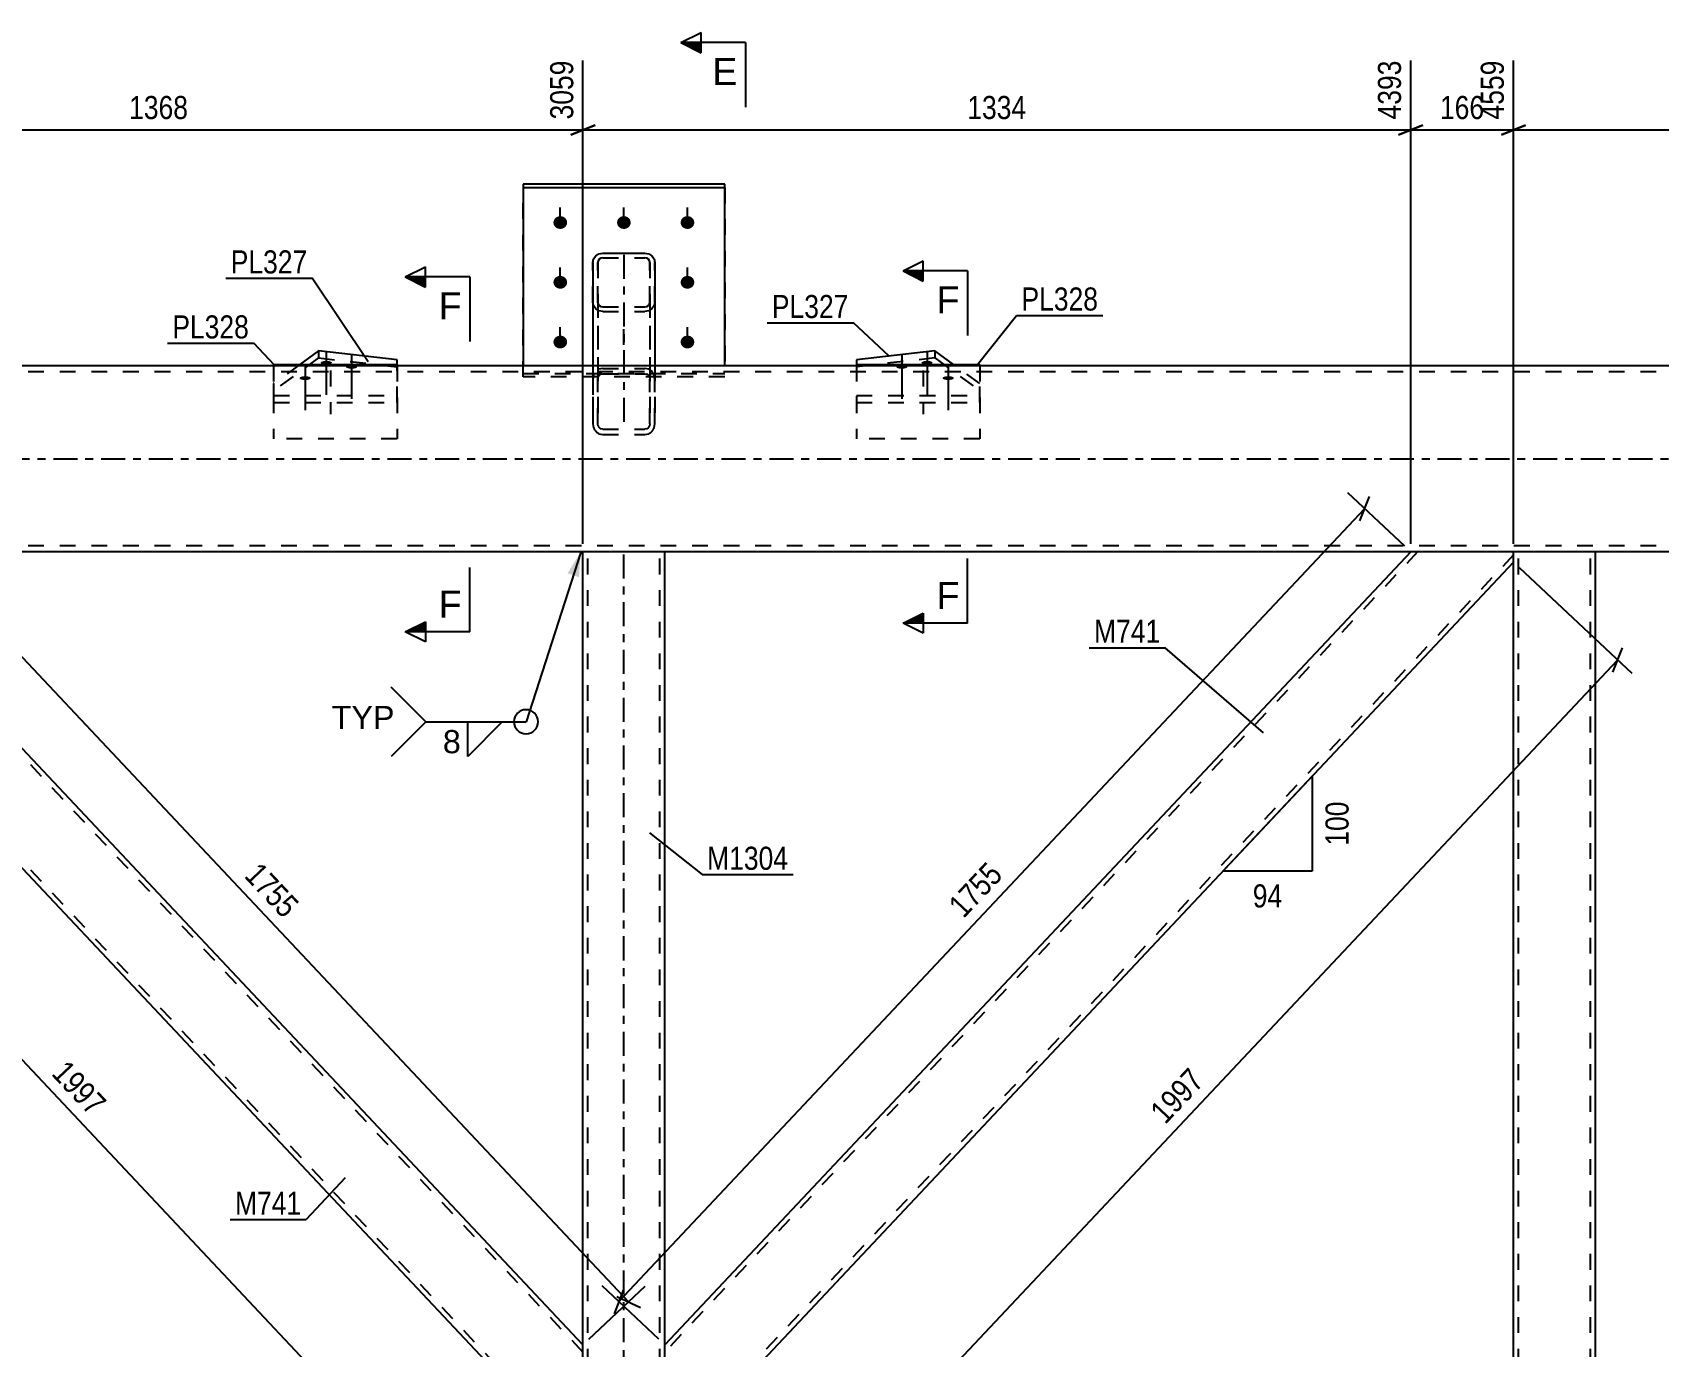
# Model space of a CAD drawing. Header units: millimetres. Extents: x 0 to 841, y 0 to 594.
# Drawn here: x 180.7 to 382.3, y 299.7 to 462.7 of the extents above; entities that cross this region are included whole.
import ezdxf

# ---------------------------------------------------------------- set-up
doc = ezdxf.new("R2010")
doc.units = ezdxf.units.MM
doc.linetypes.add('DXK_LINE_DOT2', pattern=[3.9198, 1.9599, -1.9599])
doc.linetypes.add('DXK_LINE_DOT3', pattern=[5.9187, 2.979, -0.9799, 0.9799, -0.9799])
doc.styles.add('Arial', font='ARIAL.TTF', dxfattribs={"height": 0.2})
doc.styles.add('Arial Narrow', font='ARIALN.TTF', dxfattribs={"height": 0.2})

# ---------------------------------------------------------------- blocks, each defined once
blk = doc.blocks.new('Bolt-570388617-2565 - 2555')
at = {"linetype": 'Continuous'}
for points in [[(217.11, 421.46), (216.97, 421.46), (216.83, 421.48), (216.7, 421.5), (216.6, 421.53), (216.51, 421.57), (216.45, 421.62), (216.42, 421.67), (216.42, 421.72), (216.45, 421.77), (216.51, 421.81), (216.6, 421.85), (216.7, 421.88), (216.83, 421.91), (216.97, 421.92), (217.11, 421.93), (217.26, 421.92), (217.39, 421.91), (217.52, 421.88), (217.63, 421.85), (217.71, 421.81), (217.77, 421.77), (217.8, 421.72), (217.8, 421.67), (217.77, 421.62), (217.71, 421.57), (217.63, 421.53), (217.52, 421.5), (217.39, 421.48), (217.26, 421.46)], [(220.24, 420.95), (220.1, 420.96), (219.96, 420.97), (219.83, 421), (219.73, 421.03), (219.64, 421.07), (219.58, 421.11), (219.55, 421.16), (219.55, 421.21), (219.58, 421.26), (219.64, 421.31), (219.73, 421.35), (219.83, 421.38), (219.96, 421.4), (220.1, 421.42), (220.24, 421.42), (220.39, 421.42), (220.52, 421.4), (220.65, 421.38), (220.76, 421.35), (220.84, 421.31), (220.9, 421.26), (220.93, 421.21), (220.93, 421.16), (220.9, 421.11), (220.84, 421.07), (220.76, 421.03), (220.65, 421), (220.52, 420.97), (220.39, 420.96)], [(214.48, 419.55), (214.34, 419.56), (214.2, 419.57), (214.08, 419.6), (213.97, 419.63), (213.88, 419.67), (213.82, 419.72), (213.79, 419.76), (213.79, 419.81), (213.82, 419.86), (213.88, 419.91), (213.97, 419.95), (214.08, 419.98), (214.2, 420.01), (214.34, 420.02), (214.48, 420.03), (214.63, 420.02), (214.76, 420.01), (214.89, 419.98), (215, 419.95), (215.08, 419.91), (215.14, 419.86), (215.17, 419.81), (215.17, 419.76), (215.14, 419.72), (215.08, 419.67), (215, 419.63), (214.89, 419.6), (214.76, 419.57), (214.63, 419.56)]]:
    blk.add_hatch(color=1, dxfattribs=at).paths.add_polyline_path(points)
at = {"color": 1, "linetype": 'Continuous'}
for p, q in [((217.11, 423.14), (217.11, 417.72)), ((220.24, 422.63), (220.24, 417.21)), ((214.48, 421.24), (214.48, 415.81))]:
    blk.add_line(p, q, dxfattribs=at)
at = {"color": 1, "linetype": 'DXK_LINE_DOT2'}
blk.add_line((217.61, 420.73), (217.61, 415.31), dxfattribs=at)
blk = doc.blocks.new('Part-570388617-2675 - 2555')
at = {"color": 7, "linetype": 'DXK_LINE_DOT2'}
for p, q in [((374.47, 398.24), (364.32, 398.24)), ((364.32, 396.97), (364.32, 398.24)), ((364.93, 175.94), (364.93, 398.24)), ((373.85, 175.94), (373.85, 398.24)), ((364.32, 175.94), (364.32, 177.21)), ((374.47, 175.94), (364.32, 175.94))]:
    blk.add_line(p, q, dxfattribs=at)
at = {"color": 2, "linetype": 'Continuous'}
for p, q in [((374.47, 175.94), (374.47, 398.24)), ((364.32, 177.21), (364.32, 396.97))]:
    blk.add_line(p, q, dxfattribs=at)
blk = doc.blocks.new('Bolt-570388617-2558 - 2555')
at = {"linetype": 'Continuous'}
for points in [[(246.12, 439.88), (246.3, 439.86), (246.47, 439.81), (246.62, 439.73), (246.75, 439.62), (246.86, 439.48), (246.93, 439.33), (246.96, 439.17), (246.96, 439), (246.93, 438.84), (246.86, 438.69), (246.75, 438.55), (246.62, 438.44), (246.47, 438.36), (246.3, 438.31), (246.12, 438.29), (245.95, 438.31), (245.78, 438.36), (245.63, 438.44), (245.49, 438.55), (245.39, 438.69), (245.32, 438.84), (245.28, 439), (245.28, 439.17), (245.32, 439.33), (245.39, 439.48), (245.49, 439.62), (245.63, 439.73), (245.78, 439.81), (245.95, 439.86)], [(254.01, 439.88), (254.18, 439.86), (254.35, 439.81), (254.5, 439.73), (254.64, 439.62), (254.74, 439.48), (254.81, 439.33), (254.85, 439.17), (254.85, 439), (254.81, 438.84), (254.74, 438.69), (254.64, 438.55), (254.5, 438.44), (254.35, 438.36), (254.18, 438.31), (254.01, 438.29), (253.83, 438.31), (253.66, 438.36), (253.51, 438.44), (253.38, 438.55), (253.27, 438.69), (253.2, 438.84), (253.17, 439), (253.17, 439.17), (253.2, 439.33), (253.27, 439.48), (253.38, 439.62), (253.51, 439.73), (253.66, 439.81), (253.83, 439.86)], [(261.89, 439.88), (262.07, 439.86), (262.24, 439.81), (262.39, 439.73), (262.52, 439.62), (262.63, 439.48), (262.7, 439.33), (262.73, 439.17), (262.73, 439), (262.7, 438.84), (262.63, 438.69), (262.52, 438.55), (262.39, 438.44), (262.24, 438.36), (262.07, 438.31), (261.89, 438.29), (261.72, 438.31), (261.55, 438.36), (261.39, 438.44), (261.26, 438.55), (261.16, 438.69), (261.09, 438.84), (261.05, 439), (261.05, 439.17), (261.09, 439.33), (261.16, 439.48), (261.26, 439.62), (261.39, 439.73), (261.55, 439.81), (261.72, 439.86)], [(246.12, 432.47), (246.3, 432.45), (246.47, 432.4), (246.62, 432.32), (246.75, 432.21), (246.86, 432.07), (246.93, 431.92), (246.96, 431.76), (246.96, 431.59), (246.93, 431.43), (246.86, 431.28), (246.75, 431.14), (246.62, 431.03), (246.47, 430.95), (246.3, 430.9), (246.12, 430.88), (245.95, 430.9), (245.78, 430.95), (245.63, 431.03), (245.49, 431.14), (245.39, 431.28), (245.32, 431.43), (245.28, 431.59), (245.28, 431.76), (245.32, 431.92), (245.39, 432.07), (245.49, 432.21), (245.63, 432.32), (245.78, 432.4), (245.95, 432.45)], [(261.89, 432.47), (262.07, 432.45), (262.24, 432.4), (262.39, 432.32), (262.52, 432.21), (262.63, 432.07), (262.7, 431.92), (262.73, 431.76), (262.73, 431.59), (262.7, 431.43), (262.63, 431.28), (262.52, 431.14), (262.39, 431.03), (262.24, 430.95), (262.07, 430.9), (261.89, 430.88), (261.72, 430.9), (261.55, 430.95), (261.39, 431.03), (261.26, 431.14), (261.16, 431.28), (261.09, 431.43), (261.05, 431.59), (261.05, 431.76), (261.09, 431.92), (261.16, 432.07), (261.26, 432.21), (261.39, 432.32), (261.55, 432.4), (261.72, 432.45)], [(246.12, 425.06), (246.3, 425.04), (246.47, 424.99), (246.62, 424.91), (246.75, 424.8), (246.86, 424.66), (246.93, 424.51), (246.96, 424.35), (246.96, 424.18), (246.93, 424.02), (246.86, 423.87), (246.75, 423.73), (246.62, 423.62), (246.47, 423.54), (246.3, 423.49), (246.12, 423.47), (245.95, 423.49), (245.78, 423.54), (245.63, 423.62), (245.49, 423.73), (245.39, 423.87), (245.32, 424.02), (245.28, 424.18), (245.28, 424.35), (245.32, 424.51), (245.39, 424.66), (245.49, 424.8), (245.63, 424.91), (245.78, 424.99), (245.95, 425.04)], [(261.89, 425.06), (262.07, 425.04), (262.24, 424.99), (262.39, 424.91), (262.52, 424.8), (262.63, 424.66), (262.7, 424.51), (262.73, 424.35), (262.73, 424.18), (262.7, 424.02), (262.63, 423.87), (262.52, 423.73), (262.39, 423.62), (262.24, 423.54), (262.07, 423.49), (261.89, 423.47), (261.72, 423.49), (261.55, 423.54), (261.39, 423.62), (261.26, 423.73), (261.16, 423.87), (261.09, 424.02), (261.05, 424.18), (261.05, 424.35), (261.09, 424.51), (261.16, 424.66), (261.26, 424.8), (261.39, 424.91), (261.55, 424.99), (261.72, 425.04)]]:
    blk.add_hatch(color=1, dxfattribs=at).paths.add_polyline_path(points)
at = {"color": 1, "linetype": 'Continuous'}
for p, q in [((246.12, 438.74), (246.12, 440.93)), ((254.01, 438.74), (254.01, 440.93)), ((261.89, 438.74), (261.89, 440.93)), ((246.12, 431.33), (246.12, 433.52)), ((261.89, 431.33), (261.89, 433.52)), ((246.12, 423.92), (246.12, 426.11)), ((261.89, 423.92), (261.89, 426.11))]:
    blk.add_line(p, q, dxfattribs=at)
at = {"color": 1, "linetype": 'DXK_LINE_DOT2'}
blk.add_line((254.01, 423.92), (254.01, 426.11), dxfattribs=at)
blk = doc.blocks.new('Part-570388617-2628 - 2555')
at = {"color": 2, "linetype": 'Continuous'}
for p, q in [((389.85, 421.32), (118.16, 421.32)), ((389.85, 398.24), (118.16, 398.24))]:
    blk.add_line(p, q, dxfattribs=at)
at = {"color": 7, "linetype": 'DXK_LINE_DOT2'}
for p, q in [((389.85, 420.55), (118.16, 420.55)), ((389.85, 399.01), (118.16, 399.01))]:
    blk.add_line(p, q, dxfattribs=at)
at = {"color": 7, "linetype": 'DXK_LINE_DOT3'}
blk.add_line((118.16, 409.78), (389.85, 409.78), dxfattribs=at)
blk = doc.blocks.new('Bolt-570388617-2566 - 2555')
at = {"linetype": 'Continuous'}
for points in [[(288.47, 420.95), (288.32, 420.96), (288.19, 420.97), (288.06, 421), (287.95, 421.03), (287.87, 421.07), (287.81, 421.12), (287.78, 421.16), (287.78, 421.21), (287.81, 421.26), (287.87, 421.31), (287.95, 421.35), (288.06, 421.38), (288.19, 421.4), (288.32, 421.42), (288.47, 421.43), (288.61, 421.42), (288.75, 421.4), (288.87, 421.38), (288.98, 421.35), (289.07, 421.31), (289.13, 421.26), (289.16, 421.21), (289.16, 421.16), (289.13, 421.12), (289.07, 421.07), (288.98, 421.03), (288.87, 421), (288.75, 420.97), (288.61, 420.96)], [(291.6, 421.46), (291.45, 421.46), (291.31, 421.48), (291.19, 421.5), (291.08, 421.54), (291, 421.58), (290.94, 421.62), (290.91, 421.67), (290.91, 421.72), (290.94, 421.77), (291, 421.81), (291.08, 421.85), (291.19, 421.89), (291.31, 421.91), (291.45, 421.93), (291.6, 421.93), (291.74, 421.93), (291.88, 421.91), (292, 421.89), (292.11, 421.85), (292.2, 421.81), (292.25, 421.77), (292.28, 421.72), (292.28, 421.67), (292.25, 421.62), (292.2, 421.58), (292.11, 421.54), (292, 421.5), (291.88, 421.48), (291.74, 421.46)], [(294.23, 419.56), (294.09, 419.56), (293.95, 419.58), (293.82, 419.6), (293.71, 419.63), (293.63, 419.67), (293.57, 419.72), (293.54, 419.77), (293.54, 419.82), (293.57, 419.87), (293.63, 419.91), (293.71, 419.95), (293.82, 419.98), (293.95, 420.01), (294.09, 420.02), (294.23, 420.03), (294.37, 420.02), (294.51, 420.01), (294.64, 419.98), (294.74, 419.95), (294.83, 419.91), (294.89, 419.87), (294.92, 419.82), (294.92, 419.77), (294.89, 419.72), (294.83, 419.67), (294.74, 419.63), (294.64, 419.6), (294.51, 419.58), (294.37, 419.56)]]:
    blk.add_hatch(color=1, dxfattribs=at).paths.add_polyline_path(points)
at = {"color": 1, "linetype": 'Continuous'}
for p, q in [((288.47, 422.63), (288.47, 417.21)), ((291.6, 423.14), (291.6, 417.72)), ((294.23, 421.24), (294.23, 415.82))]:
    blk.add_line(p, q, dxfattribs=at)
at = {"color": 1, "linetype": 'DXK_LINE_DOT2'}
blk.add_line((291.1, 420.73), (291.1, 415.31), dxfattribs=at)
blk = doc.blocks.new('Part-570388617-2610 - 2555')
at = {"color": 2, "linetype": 'Continuous'}
for p, q in [((248.93, 299.9), (248.93, 398.24)), ((259.08, 299.9), (259.08, 398.24)), ((248.93, 175.94), (248.93, 274.28)), ((259.09, 175.94), (259.08, 274.28))]:
    blk.add_line(p, q, dxfattribs=at)
at = {"color": 7, "linetype": 'DXK_LINE_DOT2'}
for p, q in [((259.08, 398.24), (248.93, 398.24)), ((249.55, 175.94), (249.55, 398.24)), ((258.47, 175.94), (258.47, 398.24)), ((248.93, 274.28), (248.93, 299.9)), ((259.08, 274.28), (259.08, 299.9)), ((248.93, 175.94), (259.09, 175.94))]:
    blk.add_line(p, q, dxfattribs=at)
at = {"color": 7, "linetype": 'DXK_LINE_DOT3'}
blk.add_line((254.01, 175.94), (254.01, 398.24), dxfattribs=at)
blk = doc.blocks.new('Part-570388617-2662 - 2555')
at = {"color": 2, "linetype": 'Continuous'}
for p, q in [((143.7, 396.97), (143.7, 398.24)), ((248.93, 299.9), (156.44, 398.24)), ((143.7, 396.97), (247.04, 287.09)), ((248.93, 285.08), (248.93, 299.9))]:
    blk.add_line(p, q, dxfattribs=at)
at = {"color": 7, "linetype": 'DXK_LINE_DOT2'}
for p, q in [((156.44, 398.24), (143.7, 398.24)), ((248.93, 285.97), (143.7, 397.87)), ((248.93, 299), (155.6, 398.24)), ((248.93, 285.08), (247.04, 287.09)), ((248.93, 285.97), (248.93, 286.04))]:
    blk.add_line(p, q, dxfattribs=at)
blk = doc.blocks.new('Part-570388617-2681 - 2555')
at = {"color": 2, "linetype": 'Continuous'}
for p, q in [((250.16, 434.13), (250.26, 434.58)), ((250.16, 434.13), (250.16, 421.32)), ((250.26, 434.58), (250.52, 434.95)), ((250.52, 434.95), (250.92, 435.2)), ((250.92, 435.2), (251.39, 435.29)), ((251.39, 435.29), (256.62, 435.29)), ((256.62, 435.29), (257.09, 435.2)), ((257.09, 435.2), (257.49, 434.95)), ((257.49, 434.95), (257.76, 434.58)), ((257.76, 434.58), (257.85, 434.13)), ((257.85, 434.13), (257.85, 421.32))]:
    blk.add_line(p, q, dxfattribs=at)
at = {"color": 7, "linetype": 'DXK_LINE_DOT2'}
for p, q in [((250.16, 429.22), (250.16, 434.13)), ((250.82, 434.35), (250.78, 434.13)), ((250.78, 429.22), (250.78, 434.13)), ((250.78, 434.13), (250.78, 419.68)), ((250.96, 434.54), (250.82, 434.35)), ((251.16, 434.67), (250.96, 434.54)), ((251.39, 434.71), (251.16, 434.67)), ((251.39, 434.71), (256.62, 434.71)), ((256.86, 434.67), (256.62, 434.71)), ((257.06, 434.54), (256.86, 434.67)), ((257.19, 434.35), (257.06, 434.54)), ((257.24, 434.13), (257.19, 434.35)), ((257.24, 429.22), (257.24, 434.13)), ((257.24, 434.13), (257.24, 419.68)), ((257.85, 429.22), (257.85, 434.13)), ((250.16, 429.22), (250.16, 414.11)), ((250.26, 428.78), (250.16, 429.22)), ((250.52, 428.4), (250.26, 428.78)), ((250.92, 428.15), (250.52, 428.4)), ((250.78, 429.22), (250.78, 414.11)), ((250.82, 429), (250.78, 429.22)), ((250.92, 428.86), (250.82, 429)), ((250.96, 428.81), (250.92, 428.86)), ((251.39, 428.06), (250.92, 428.15)), ((250.96, 428.81), (251.16, 428.68)), ((251.16, 428.68), (251.39, 428.64)), ((251.39, 428.64), (256.62, 428.64)), ((251.39, 428.06), (256.62, 428.06)), ((256.62, 428.64), (256.86, 428.68)), ((257.09, 428.15), (256.62, 428.06)), ((256.86, 428.68), (257.06, 428.81)), ((257.06, 428.81), (257.09, 428.86)), ((257.09, 428.86), (257.19, 429)), ((257.49, 428.4), (257.09, 428.15)), ((257.19, 429), (257.24, 429.22)), ((257.24, 429.22), (257.24, 414.11)), ((257.76, 428.78), (257.49, 428.4)), ((257.85, 429.22), (257.76, 428.78)), ((257.85, 429.22), (257.85, 414.11)), ((250.16, 421.32), (250.16, 419.68)), ((250.24, 420.08), (250.16, 419.68)), ((250.16, 419.68), (250.16, 414.11)), ((250.26, 420.18), (250.24, 420.08)), ((250.78, 419.68), (250.82, 419.93)), ((250.78, 414.11), (250.78, 419.68)), ((251.39, 420.99), (250.92, 420.89)), ((251.16, 420.28), (251.39, 420.33)), ((251.39, 420.99), (256.62, 420.99)), ((251.39, 420.33), (256.62, 420.33)), ((257.09, 420.89), (256.62, 420.99)), ((256.62, 420.33), (256.86, 420.28)), ((257.19, 419.93), (257.24, 419.68)), ((257.24, 414.11), (257.24, 419.68)), ((257.78, 420.08), (257.76, 420.18)), ((257.85, 419.68), (257.78, 420.08)), ((257.85, 421.32), (257.85, 419.68)), ((257.85, 414.11), (257.85, 419.68)), ((250.16, 414.11), (250.26, 413.61)), ((250.82, 413.86), (250.78, 414.11)), ((251.39, 413.46), (251.16, 413.51)), ((251.39, 413.46), (256.62, 413.46)), ((256.86, 413.51), (256.62, 413.46)), ((257.24, 414.11), (257.19, 413.86)), ((257.76, 413.61), (257.85, 414.11)), ((250.92, 412.9), (251.39, 412.8)), ((251.39, 412.8), (256.62, 412.8)), ((256.62, 412.8), (257.09, 412.9))]:
    blk.add_line(p, q, dxfattribs=at)
at = {"color": 7, "linetype": 'DXK_LINE_DOT3'}
blk.add_line((254.01, 435.1), (254.01, 413.47), dxfattribs=at)
at = {"color": 7, "linetype": 'DXK_LINE_DOT2'}
for centre, radius, start, end in [((251.42, 419.7), 0.636, 114.3201, 159.2418), ((256.6, 419.7), 0.636, 20.7584, 65.6801), ((256.57, 419.73), 1.27, 20.7584, 65.6801), ((251.45, 414.06), 1.27, 200.7584, 245.6801), ((251.42, 414.09), 0.636, 200.7584, 245.6801), ((256.6, 414.09), 0.636, 294.3201, 339.2418), ((256.57, 414.06), 1.27, 294.3201, 339.2418)]:
    blk.add_arc(centre, radius, start, end, dxfattribs=at)
blk = doc.blocks.new('Part-570388617-2687 - 2555')
at = {"color": 2, "linetype": 'Continuous'}
for p, q in [((282.84, 421.47), (282.84, 421.32)), ((282.84, 421.47), (298.14, 421.47)), ((298.14, 421.47), (298.14, 421.32))]:
    blk.add_line(p, q, dxfattribs=at)
at = {"color": 7, "linetype": 'DXK_LINE_DOT2'}
for p, q in [((282.84, 421.32), (282.84, 412.24)), ((298.14, 421.32), (298.14, 412.24)), ((298.14, 412.24), (282.84, 412.24))]:
    blk.add_line(p, q, dxfattribs=at)
blk = doc.blocks.new('Part-570388617-2690 - 2555')
at = {"color": 2, "linetype": 'Continuous'}
for p, q in [((210.57, 421.47), (210.57, 421.32)), ((210.57, 421.47), (225.89, 421.47)), ((225.89, 421.47), (225.89, 421.32))]:
    blk.add_line(p, q, dxfattribs=at)
at = {"color": 7, "linetype": 'DXK_LINE_DOT2'}
for p, q in [((210.57, 421.32), (210.57, 412.24)), ((225.89, 421.32), (225.89, 412.24)), ((225.89, 412.24), (210.57, 412.24))]:
    blk.add_line(p, q, dxfattribs=at)
blk = doc.blocks.new('Part-570388617-2694 - 2555')
at = {"color": 2, "linetype": 'Continuous'}
for p, q in [((266.51, 443.84), (241.51, 443.84)), ((241.51, 443.84), (241.51, 443.42)), ((266.51, 443.42), (266.51, 443.84)), ((241.51, 443.42), (241.51, 421.32)), ((241.51, 443.42), (266.51, 443.42)), ((266.51, 421.32), (266.51, 443.42))]:
    blk.add_line(p, q, dxfattribs=at)
at = {"color": 7, "linetype": 'DXK_LINE_DOT2'}
for p, q in [((241.51, 419.93), (241.51, 443.42)), ((266.51, 443.42), (266.51, 419.93)), ((241.51, 420.35), (266.51, 420.35)), ((266.51, 419.93), (241.51, 419.93))]:
    blk.add_line(p, q, dxfattribs=at)
blk = doc.blocks.new('Part-570388617-2699 - 2555')
at = {"color": 2, "linetype": 'Continuous'}
for p, q in [((351.57, 398.24), (259.08, 299.9)), ((364.32, 396.97), (364.32, 398.24)), ((364.32, 396.97), (260.98, 287.09)), ((259.08, 286.87), (259.08, 299.9)), ((259.08, 285.08), (259.08, 286.87))]:
    blk.add_line(p, q, dxfattribs=at)
at = {"color": 7, "linetype": 'DXK_LINE_DOT2'}
for p, q in [((352.42, 398.24), (259.08, 299)), ((364.32, 397.87), (259.08, 285.98)), ((364.32, 398.24), (351.57, 398.24)), ((260.98, 287.09), (259.08, 285.08)), ((259.08, 285.21), (259.08, 286.87)), ((259.08, 285.98), (259.08, 286.04))]:
    blk.add_line(p, q, dxfattribs=at)
blk = doc.blocks.new('Part-570388617-2700 - 2555')
at = {"color": 7, "linetype": 'DXK_LINE_DOT2'}
for p, q in [((216.16, 422.29), (210.57, 418.24)), ((213.83, 421.47), (210.57, 419.11)), ((216.16, 423.16), (216.16, 422.29)), ((216.16, 422.29), (225.89, 421.19)), ((225.89, 416.78), (225.89, 421.47)), ((210.57, 419.11), (210.57, 416.78)), ((210.57, 417.65), (225.89, 417.65)), ((210.57, 416.78), (225.89, 416.78))]:
    blk.add_line(p, q, dxfattribs=at)
at = {"color": 2, "linetype": 'Continuous'}
for p, q in [((216.16, 423.16), (213.83, 421.47)), ((225.89, 422.06), (216.16, 423.16)), ((225.89, 421.47), (225.89, 422.06))]:
    blk.add_line(p, q, dxfattribs=at)
blk = doc.blocks.new('Part-570388617-2701 - 2555')
at = {"color": 2, "linetype": 'Continuous'}
for p, q in [((292.55, 423.16), (282.84, 422.06)), ((282.84, 422.06), (282.84, 421.47)), ((294.88, 421.47), (292.55, 423.16))]:
    blk.add_line(p, q, dxfattribs=at)
at = {"color": 7, "linetype": 'DXK_LINE_DOT2'}
for p, q in [((292.55, 422.29), (282.84, 421.2)), ((282.84, 421.47), (282.84, 416.78)), ((292.55, 423.16), (292.55, 422.29)), ((292.55, 422.29), (298.14, 418.25)), ((298.14, 419.12), (294.88, 421.47)), ((282.84, 417.65), (298.14, 417.65)), ((298.14, 416.78), (298.14, 419.12)), ((282.84, 416.78), (298.14, 416.78))]:
    blk.add_line(p, q, dxfattribs=at)
blk = doc.blocks.new('StraightDimension-570388617-2808 - 2555')
at = {"color": 7, "linetype": 'Continuous'}
for p, q in [((142.97, 396.29), (130.08, 384.16)), ((133.29, 385.12), (130.36, 386.49)), ((131.82, 385.8), (237.06, 273.91)), ((248.2, 284.39), (235.31, 272.26)), ((235.59, 274.59), (238.52, 273.23))]:
    blk.add_line(p, q, dxfattribs=at)
at = {"color": 0}
blk.add_wipeout([(187.9, 327.27), (190.96, 330.15), (185.13, 336.35), (182.07, 333.47)], dxfattribs=at)
at = {"color": 3, "style": 'Arial Narrow'}
blk.add_text('1997', height=2.863, rotation=-46.7591, dxfattribs=at).set_placement((182.92, 333.44))
blk = doc.blocks.new('StraightDimension-570388617-2841 - 2555')
at = {"color": 7, "linetype": 'Continuous'}
for p, q in [((350.84, 398.93), (343.79, 405.56)), ((253.38, 305.26), (345.87, 403.61)), ((345.28, 402.1), (346.46, 405.11)), ((258.36, 300.58), (251.3, 307.22)), ((253.97, 306.77), (252.79, 303.76))]:
    blk.add_line(p, q, dxfattribs=at)
at = {"color": 0}
blk.add_wipeout([(301.99, 358.05), (298.93, 360.93), (293.1, 354.73), (296.16, 351.85)], dxfattribs=at)
at = {"color": 3, "style": 'Arial Narrow'}
blk.add_text('1755', height=2.863, rotation=46.7591, dxfattribs=at).set_placement((296.13, 352.7))
blk = doc.blocks.new('StraightDimension-570388617-2862 - 2555')
at = {"color": 7, "linetype": 'Continuous'}
for p, q in [((365.04, 396.29), (378.98, 383.18)), ((376.64, 383.32), (377.82, 386.33)), ((272, 272.93), (377.23, 384.82)), ((259.81, 284.39), (273.75, 271.28)), ((272.59, 274.43), (271.41, 271.42))]:
    blk.add_line(p, q, dxfattribs=at)
at = {"color": 0}
blk.add_wipeout([(326.99, 332.49), (323.93, 335.37), (318.1, 329.17), (321.16, 326.29)], dxfattribs=at)
at = {"color": 3, "style": 'Arial Narrow'}
blk.add_text('1997', height=2.863, rotation=46.7591, dxfattribs=at).set_placement((321.13, 327.14))
blk = doc.blocks.new('StraightDimension-570388617-2895 - 2555')
at = {"color": 7, "linetype": 'Continuous'}
for p, q in [((157.17, 398.93), (164.18, 405.51)), ((163.56, 402.88), (160.63, 404.24)), ((162.1, 403.56), (254.59, 305.22)), ((249.66, 300.58), (256.66, 307.17)), ((253.12, 305.9), (256.05, 304.53))]:
    blk.add_line(p, q, dxfattribs=at)
at = {"color": 0}
blk.add_wipeout([(211.8, 351.8), (214.86, 354.68), (209.03, 360.88), (205.97, 358)], dxfattribs=at)
at = {"color": 3, "style": 'Arial Narrow'}
blk.add_text('1755', height=2.863, rotation=-46.7591, dxfattribs=at).set_placement((206.82, 357.98))
blk = doc.blocks.new('StraightDimension-570388617-14156 - 2555')
at = {"color": 7, "linetype": 'Continuous'}
for p, q in [((351.57, 399.24), (351.57, 459.18)), ((364.32, 399.24), (364.32, 459.18)), ((353.07, 451.17), (350.07, 449.97)), ((351.57, 450.57), (364.32, 450.57)), ((362.82, 449.97), (365.82, 451.17))]:
    blk.add_line(p, q, dxfattribs=at)
at = {"color": 0}
blk.add_wipeout([(361.29, 451.32), (361.29, 455.52), (354.6, 455.52), (354.6, 451.32)], dxfattribs=at)
at = {"color": 0, "linetype": 'Continuous'}
blk.add_wipeout([(363.72, 459.78), (359.52, 459.78), (359.52, 451.27), (363.72, 451.27)], dxfattribs=at)
at = {"color": 3, "linetype": 'Continuous', "style": 'Arial Narrow'}
blk.add_text('4559', height=2.863, rotation=90.0002, dxfattribs=at).set_placement((363.12, 451.87))
at = {"color": 3, "style": 'Arial Narrow'}
blk.add_text('166', height=2.863, dxfattribs=at).set_placement((355.2, 451.92))
blk = doc.blocks.new('AngleDimension-570388617-14141 - 2555')
at = {"color": 7, "linetype": 'Continuous'}
for p, q in [((339.37, 370.44), (328.27, 358.64)), ((339.37, 370.44), (339.37, 358.64)), ((328.77, 359.18), (328.27, 358.64)), ((339.37, 358.64), (328.27, 358.64))]:
    blk.add_line(p, q, dxfattribs=at)
at = {"color": 0}
for points in [[(344.47, 367.88), (340.27, 367.88), (340.27, 361.2), (344.47, 361.2)], [(336.24, 353.54), (336.24, 357.74), (331.39, 357.74), (331.39, 353.54)]]:
    blk.add_wipeout(points, dxfattribs=at)
at = {"color": 3, "style": 'Arial Narrow'}
blk.add_text('100', height=2.863, rotation=90.0002, dxfattribs=at).set_placement((343.87, 361.8))
blk.add_text('94', height=2.863, dxfattribs=at).set_placement((331.99, 354.14))
blk = doc.blocks.new('StraightDimension-570388617-14155 - 2555')
at = {"color": 7, "linetype": 'Continuous'}
for p, q in [((364.32, 399.24), (364.32, 459.18)), ((414.57, 399.24), (414.57, 459.18)), ((365.82, 451.17), (362.82, 449.97)), ((364.32, 450.57), (414.57, 450.57)), ((413.07, 449.97), (416.07, 451.17))]:
    blk.add_line(p, q, dxfattribs=at)
at = {"color": 0, "linetype": 'Continuous'}
blk.add_wipeout([(413.97, 459.78), (409.77, 459.78), (409.77, 451.27), (413.97, 451.27)], dxfattribs=at)
at = {"color": 0}
blk.add_wipeout([(393.7, 451.32), (393.7, 455.52), (385.19, 455.52), (385.19, 451.32)], dxfattribs=at)
at = {"color": 3, "linetype": 'Continuous', "style": 'Arial Narrow'}
blk.add_text('6250', height=2.863, rotation=90.0002, dxfattribs=at).set_placement((413.37, 451.87))
at = {"color": 3, "style": 'Arial Narrow'}
blk.add_text('1691', height=2.863, dxfattribs=at).set_placement((385.79, 451.92))
blk = doc.blocks.new('StraightDimension-570388617-14157 - 2555')
at = {"color": 7, "linetype": 'Continuous'}
for p, q in [((248.93, 399.24), (248.93, 459.18)), ((351.57, 399.24), (351.57, 459.18)), ((250.43, 451.17), (247.43, 449.97)), ((248.93, 450.57), (351.57, 450.57)), ((350.07, 449.97), (353.07, 451.17))]:
    blk.add_line(p, q, dxfattribs=at)
at = {"color": 0, "linetype": 'Continuous'}
blk.add_wipeout([(350.97, 459.78), (346.77, 459.78), (346.77, 451.27), (350.97, 451.27)], dxfattribs=at)
at = {"color": 0}
blk.add_wipeout([(304.51, 451.32), (304.51, 455.52), (295.99, 455.52), (295.99, 451.32)], dxfattribs=at)
at = {"color": 3, "linetype": 'Continuous', "style": 'Arial Narrow'}
blk.add_text('4393', height=2.863, rotation=90.0002, dxfattribs=at).set_placement((350.37, 451.87))
at = {"color": 3, "style": 'Arial Narrow'}
blk.add_text('1334', height=2.863, dxfattribs=at).set_placement((296.59, 451.92))
blk = doc.blocks.new('StraightDimension-570388617-14158 - 2555')
at = {"color": 7, "linetype": 'Continuous'}
for p, q in [((143.7, 399.24), (143.7, 459.18)), ((248.93, 399.24), (248.93, 459.18)), ((145.2, 451.17), (142.2, 449.97)), ((143.7, 450.57), (248.93, 450.57)), ((247.43, 449.97), (250.43, 451.17))]:
    blk.add_line(p, q, dxfattribs=at)
at = {"color": 0, "linetype": 'Continuous'}
blk.add_wipeout([(248.33, 459.78), (244.13, 459.78), (244.13, 451.27), (248.33, 451.27)], dxfattribs=at)
at = {"color": 0}
blk.add_wipeout([(200.57, 451.32), (200.57, 455.52), (192.06, 455.52), (192.06, 451.32)], dxfattribs=at)
at = {"color": 3, "linetype": 'Continuous', "style": 'Arial Narrow'}
blk.add_text('3059', height=2.863, rotation=90.0002, dxfattribs=at).set_placement((247.73, 451.87))
at = {"color": 3, "style": 'Arial Narrow'}
blk.add_text('1368', height=2.863, dxfattribs=at).set_placement((192.66, 451.92))
blk = doc.blocks.new('SectionMark-570388617-14120 - 2555')
at = {"linetype": 'Continuous'}
for points in [[(291.13, 433.08), (291.13, 431.83), (288.63, 433.08)], [(291.13, 390.65), (291.13, 389.4), (288.63, 389.4)]]:
    blk.add_hatch(color=6, dxfattribs=at).paths.add_polyline_path(points)
at = {"color": 6, "linetype": 'Continuous'}
for p, q in [((288.63, 433.08), (291.13, 434.33)), ((291.13, 431.83), (291.13, 434.33)), ((296.63, 433.08), (288.63, 433.08)), ((288.63, 433.08), (291.13, 431.83)), ((288.63, 389.4), (291.13, 390.65)), ((296.63, 389.4), (288.63, 389.4)), ((291.13, 388.15), (288.63, 389.4)), ((291.13, 390.65), (291.13, 388.15))]:
    blk.add_line(p, q, dxfattribs=at)
at = {"color": 0, "linetype": 'Continuous'}
for points in [[(295.63, 427.83), (295.63, 431.33), (292.78, 431.33), (292.78, 427.83)], [(295.63, 391.15), (295.63, 394.65), (292.78, 394.65), (292.78, 391.15)]]:
    blk.add_wipeout(points, dxfattribs=at)
at = {"color": 6, "linetype": 'Continuous'}
for p, q in [((296.63, 433.08), (296.63, 425.08)), ((296.63, 389.4), (296.63, 397.4))]:
    blk.add_line(p, q, dxfattribs=at)
at = {"color": 3, "linetype": 'Continuous', "style": 'Arial'}
for p in [(292.78, 427.83), (292.78, 391.15)]:
    blk.add_text('F', height=3.34, dxfattribs=at).set_placement(p)
blk = doc.blocks.new('Mark-570388617-2606 - 2555')
at = {"color": 0}
blk.add_wipeout([(274.38, 358.81), (274.38, 361.81), (264.33, 361.81), (264.33, 358.81)], dxfattribs=at)
blk.add_wipeout([(274.38, 358.81), (274.38, 361.81), (264.33, 361.81), (264.33, 358.81)], dxfattribs=at)
at = {"color": 30, "linetype": 'Continuous'}
for p, q in [((257.18, 363.39), (263.73, 358.21)), ((263.73, 358.21), (274.98, 358.21))]:
    blk.add_line(p, q, dxfattribs=at)
at = {"color": 3, "style": 'Arial Narrow'}
blk.add_text('M1304', height=2.863, dxfattribs=at).set_placement((264.33, 358.81))
blk = doc.blocks.new('Mark-570388617-9340 - 2555')
at = {"color": 0}
blk.add_wipeout([(207.53, 424.71), (207.53, 427.71), (198.02, 427.71), (198.02, 424.71)], dxfattribs=at)
blk.add_wipeout([(207.53, 424.71), (207.53, 427.71), (198.02, 427.71), (198.02, 424.71)], dxfattribs=at)
at = {"color": 30, "linetype": 'Continuous'}
for p in [(197.42, 424.11), (210.7, 421.38)]:
    blk.add_line(p, (208.13, 424.11), dxfattribs=at)
at = {"color": 3, "style": 'Arial Narrow'}
blk.add_text('PL328', height=2.863, dxfattribs=at).set_placement((198.02, 424.71))
blk = doc.blocks.new('Mark-570388617-2658 - 2555')
at = {"color": 0}
blk.add_wipeout([(214.01, 316.03), (214.01, 319.03), (205.79, 319.03), (205.79, 316.03)], dxfattribs=at)
blk.add_wipeout([(214.01, 316.03), (214.01, 319.03), (205.79, 319.03), (205.79, 316.03)], dxfattribs=at)
at = {"color": 30, "linetype": 'Continuous'}
for p in [(219.46, 320.62), (205.19, 315.43)]:
    blk.add_line(p, (214.61, 315.43), dxfattribs=at)
at = {"color": 3, "style": 'Arial Narrow'}
blk.add_text('M741', height=2.863, dxfattribs=at).set_placement((205.79, 316.03))
blk = doc.blocks.new('Mark-570388617-2695 - 2555')
at = {"color": 0}
blk.add_wipeout([(320.53, 386.96), (320.53, 389.96), (312.31, 389.96), (312.31, 386.96)], dxfattribs=at)
blk.add_wipeout([(320.53, 386.96), (320.53, 389.96), (312.31, 389.96), (312.31, 386.96)], dxfattribs=at)
at = {"color": 30, "linetype": 'Continuous'}
for p in [(311.71, 386.36), (333.32, 375.8)]:
    blk.add_line(p, (321.13, 386.36), dxfattribs=at)
at = {"color": 3, "style": 'Arial Narrow'}
blk.add_text('M741', height=2.863, dxfattribs=at).set_placement((312.31, 386.96))
blk = doc.blocks.new('SectionMark-570388617-3230 - 2555')
at = {"linetype": 'Continuous'}
blk.add_hatch(color=6, dxfattribs=at).paths.add_polyline_path([(263.58, 461.4), (263.58, 460.15), (261.08, 461.4)])
at = {"color": 6, "linetype": 'Continuous'}
for p, q in [((261.08, 461.4), (263.58, 462.65)), ((263.58, 460.15), (263.58, 462.65)), ((269.08, 461.4), (261.08, 461.4)), ((261.08, 461.4), (263.58, 460.15))]:
    blk.add_line(p, q, dxfattribs=at)
at = {"color": 0, "linetype": 'Continuous'}
blk.add_wipeout([(268.08, 456.15), (268.08, 459.65), (264.97, 459.65), (264.97, 456.15)], dxfattribs=at)
at = {"color": 6, "linetype": 'Continuous'}
blk.add_line((269.08, 461.4), (269.08, 453.4), dxfattribs=at)
at = {"color": 3, "linetype": 'Continuous', "style": 'Arial'}
blk.add_text('E', height=3.34, dxfattribs=at).set_placement((264.97, 456.15))
blk = doc.blocks.new('WeldMark-570388617-3252 - 2555')
at = {"linetype": 'Continuous'}
blk.add_hatch(color=30, dxfattribs=at).paths.add_polyline_path([(247.02, 395.57), (248.65, 398.2), (248.44, 395.11)])
at = {"color": 30, "linetype": 'Continuous'}
blk.add_line((248.65, 398.2), (241.88, 377.17), dxfattribs=at)
at = {"color": 3, "linetype": 'Continuous'}
for q in [(225.17, 381.45), (225.17, 372.88)]:
    blk.add_line((229.46, 377.17), q, dxfattribs=at)
for start, end in [(90, 270), (270, 90)]:
    blk.add_arc((241.88, 377.17), 1.5, start, end, dxfattribs=at)
at = {"color": 0}
blk.add_wipeout([(233.98, 373.07), (233.98, 376.47), (231.36, 376.47), (231.36, 373.07)], dxfattribs=at)
at = {"color": 30, "linetype": 'Continuous'}
blk.add_line((229.46, 377.17), (241.88, 377.17), dxfattribs=at)
at = {"color": 3, "linetype": 'Continuous'}
for p, q in [((234.64, 377.17), (238.93, 377.17)), ((238.93, 377.17), (234.64, 372.88)), ((234.64, 372.88), (234.64, 377.17))]:
    blk.add_line(p, q, dxfattribs=at)
at = {"color": 3, "style": 'Arial'}
blk.add_text('8', height=2.87, dxfattribs=at).set_placement((231.56, 373.27))
at = {"color": 0, "linetype": 'Continuous'}
blk.add_wipeout([(225.56, 376.27), (225.56, 379.27), (217.78, 379.27), (217.78, 376.27)], dxfattribs=at)
blk.add_wipeout([(225.56, 376.27), (225.56, 379.27), (217.78, 379.27), (217.78, 376.27)], dxfattribs=at)
at = {"color": 3, "linetype": 'Continuous', "style": 'Arial'}
blk.add_text('TYP', height=2.865, dxfattribs=at).set_placement((217.78, 376.27))
blk = doc.blocks.new('Mark-570388617-9343 - 2555')
at = {"color": 0}
blk.add_wipeout([(214.77, 432.77), (214.77, 435.77), (205.26, 435.77), (205.26, 432.77)], dxfattribs=at)
blk.add_wipeout([(214.77, 432.77), (214.77, 435.77), (205.26, 435.77), (205.26, 432.77)], dxfattribs=at)
at = {"color": 30, "linetype": 'Continuous'}
for p in [(204.66, 432.17), (222.28, 421.79)]:
    blk.add_line(p, (215.37, 432.17), dxfattribs=at)
at = {"color": 3, "style": 'Arial Narrow'}
blk.add_text('PL327', height=2.863, dxfattribs=at).set_placement((205.26, 432.77))
blk = doc.blocks.new('Mark-570388617-9348 - 2555')
at = {"color": 0}
blk.add_wipeout([(312.81, 428.17), (312.81, 431.17), (303.31, 431.17), (303.31, 428.17)], dxfattribs=at)
blk.add_wipeout([(312.81, 428.17), (312.81, 431.17), (303.31, 431.17), (303.31, 428.17)], dxfattribs=at)
at = {"color": 30, "linetype": 'Continuous'}
for p, q in [((297.84, 421.47), (302.71, 427.57)), ((302.71, 427.57), (313.41, 427.57))]:
    blk.add_line(p, q, dxfattribs=at)
at = {"color": 3, "style": 'Arial Narrow'}
blk.add_text('PL328', height=2.863, dxfattribs=at).set_placement((303.31, 428.17))
blk = doc.blocks.new('Mark-570388617-9351 - 2555')
at = {"color": 0}
blk.add_wipeout([(281.87, 427.24), (281.87, 430.24), (272.36, 430.24), (272.36, 427.24)], dxfattribs=at)
blk.add_wipeout([(281.87, 427.24), (281.87, 430.24), (272.36, 430.24), (272.36, 427.24)], dxfattribs=at)
at = {"color": 30, "linetype": 'Continuous'}
for p in [(271.76, 426.64), (286.9, 422.52)]:
    blk.add_line(p, (282.47, 426.64), dxfattribs=at)
at = {"color": 3, "style": 'Arial Narrow'}
blk.add_text('PL327', height=2.863, dxfattribs=at).set_placement((272.36, 427.24))
blk = doc.blocks.new('SectionMark-570388617-9430 - 2555')
at = {"linetype": 'Continuous'}
for points in [[(229.39, 432.34), (229.39, 431.09), (226.89, 432.34)], [(229.39, 389.57), (229.39, 388.32), (226.89, 388.32)]]:
    blk.add_hatch(color=6, dxfattribs=at).paths.add_polyline_path(points)
at = {"color": 6, "linetype": 'Continuous'}
for p, q in [((226.89, 432.34), (229.39, 433.59)), ((229.39, 431.09), (229.39, 433.59)), ((234.89, 432.34), (226.89, 432.34)), ((226.89, 432.34), (229.39, 431.09)), ((226.89, 388.32), (229.39, 389.57)), ((229.39, 389.57), (229.39, 387.07)), ((234.89, 388.32), (226.89, 388.32)), ((229.39, 387.07), (226.89, 388.32))]:
    blk.add_line(p, q, dxfattribs=at)
at = {"color": 0, "linetype": 'Continuous'}
for points in [[(233.89, 427.09), (233.89, 430.59), (231.04, 430.59), (231.04, 427.09)], [(233.89, 390.07), (233.89, 393.57), (231.04, 393.57), (231.04, 390.07)]]:
    blk.add_wipeout(points, dxfattribs=at)
at = {"color": 6, "linetype": 'Continuous'}
for p, q in [((234.89, 432.34), (234.89, 424.34)), ((234.89, 388.32), (234.89, 396.32))]:
    blk.add_line(p, q, dxfattribs=at)
at = {"color": 3, "linetype": 'Continuous', "style": 'Arial'}
for p in [(231.04, 427.09), (231.04, 390.07)]:
    blk.add_text('F', height=3.34, dxfattribs=at).set_placement(p)

msp = doc.modelspace()

# ---------------------------------------------------------------- block references
for name in ['Part-570388617-2694 - 2555', 'Bolt-570388617-2558 - 2555', 'Part-570388617-2681 - 2555', 'Part-570388617-2700 - 2555', 'Part-570388617-2690 - 2555', 'Bolt-570388617-2565 - 2555', 'Part-570388617-2701 - 2555', 'Part-570388617-2687 - 2555', 'Bolt-570388617-2566 - 2555', 'Part-570388617-2628 - 2555', 'Part-570388617-2662 - 2555', 'Part-570388617-2610 - 2555', 'Part-570388617-2699 - 2555', 'Part-570388617-2675 - 2555']:
    msp.add_blockref(name, (0, 0))

# ---------------------------------------------------------------- next in the draw order: block references
for name in ['StraightDimension-570388617-2841 - 2555', 'StraightDimension-570388617-2808 - 2555']:
    msp.add_blockref(name, (0, 0))

# ---------------------------------------------------------------- next in the draw order: block references
for name in ['StraightDimension-570388617-14156 - 2555', 'StraightDimension-570388617-2895 - 2555', 'StraightDimension-570388617-2862 - 2555']:
    msp.add_blockref(name, (0, 0))

# ---------------------------------------------------------------- next in the draw order: block references
for name in ['StraightDimension-570388617-14157 - 2555', 'StraightDimension-570388617-14155 - 2555', 'WeldMark-570388617-3252 - 2555', 'Mark-570388617-2695 - 2555', 'AngleDimension-570388617-14141 - 2555', 'Mark-570388617-2606 - 2555', 'Mark-570388617-2658 - 2555']:
    msp.add_blockref(name, (0, 0))

# ---------------------------------------------------------------- next in the draw order: block references
for name in ['SectionMark-570388617-3230 - 2555', 'StraightDimension-570388617-14158 - 2555', 'SectionMark-570388617-14120 - 2555', 'Mark-570388617-9351 - 2555', 'Mark-570388617-9348 - 2555']:
    msp.add_blockref(name, (0, 0))

# ---------------------------------------------------------------- next in the draw order: block references
for name in ['SectionMark-570388617-9430 - 2555', 'Mark-570388617-9340 - 2555']:
    msp.add_blockref(name, (0, 0))

# ---------------------------------------------------------------- next in the draw order: block references
msp.add_blockref('Mark-570388617-9343 - 2555', (0, 0))

doc.saveas('drawing.dxf')
